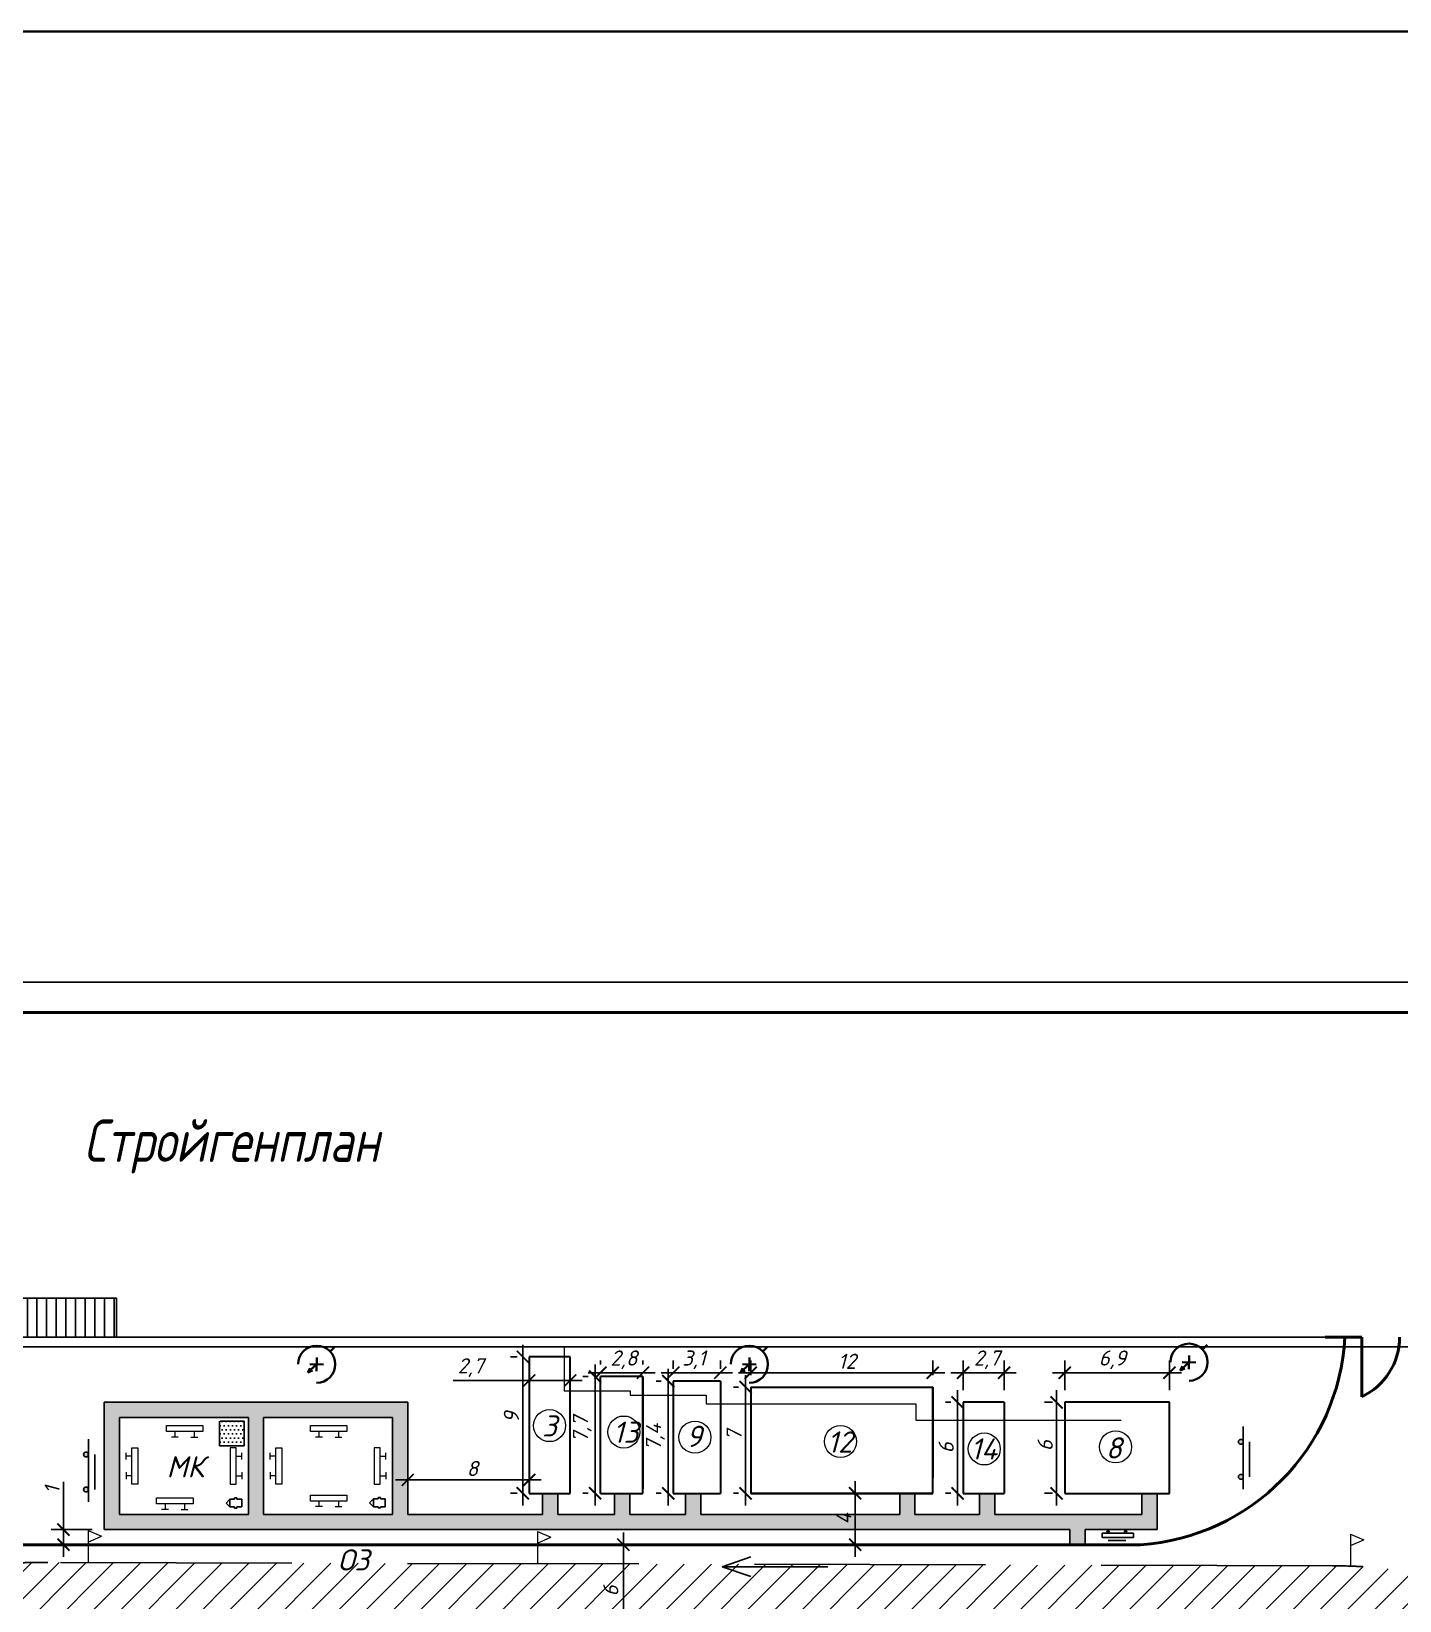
# Model space of a CAD drawing. Header units: millimetres. Extents: x -345369 to 252202, y 74562 to 424723.
# Drawn here: x -157160 to -134617, y 331003 to 356865 of the extents above; entities that cross this region are included whole.
import ezdxf

# ---------------------------------------------------------------- set-up
doc = ezdxf.new("R2010")
doc.units = ezdxf.units.MM
doc.linetypes.add('штриховая', pattern=[19.05, 12.7, -6.35])
for name, color, linetype, lineweight in [('0.2 сетевой', 7, 'Continuous', 20), ('0.3 мм', 7, 'Continuous', 30), ('Основной [&]', 7, 'Continuous', 18), ('Рамка', 7, 'Continuous', 25), ('Тонка', 7, 'Continuous', 30)]:
    doc.layers.add(name, color=color, linetype=linetype, lineweight=lineweight)
doc.layers.add('РАЗМЕРЫ', color=7, linetype='Continuous')
doc.layers.add('Системный слой', color=7, linetype='Continuous')
doc.styles.get("Standard").update_dxf_attribs({"font": 'isocpeur.TTF', "oblique": 15})
doc.styles.add('standart-наклонный', font='isocpeui.ttf', dxfattribs={"height": 3})
doc.styles.add('мой', font='isocpeui.ttf', dxfattribs={"width": 0.8})
doc.linetypes.add('ограждение2', pattern='A,6.35,-2.54,[132,ltypeshp.shx,S=2.54,R=0,X=-2.54,Y=0],-2.54,25.4', length=36.83)
doc.dimstyles.new('ss400', dxfattribs={"dimtxt": 250, "dimasz": 200, "dimexe": 200, "dimexo": 200, "dimgap": 62.5, "dimtad": 1, "dimdec": 0, "dimlfac": 4, "dimrnd": 10, "dimdsep": 46, "dimtxsty": 'Standard', "dimblk": 'ARCHTICK', "dimcen": 250, "dimdle": 200, "dimadec": 0, "dimazin": 0, "dimtfac": 1, "dimtdec": 0, "dimtmove": 1, "dimatfit": 3, "dimfxl": 1, "dimarcsym": 0})
pattern_1 = [(45, (-275991.16, 217283.7), (-224.5064, 224.5064), [])]

# ---------------------------------------------------------------- blocks, each defined once
blk = doc.blocks.new('прожктр')
at = {"color": 1, "lineweight": 40}
for p, q in [((1821.17, 1757.41), (1822.62, 1758.79)), ((1821.85, 1758.46), (1822.62, 1758.79)), ((1822.26, 1758.07), (1822.62, 1758.79)), ((1822.3, 1757.39), (1820.05, 1757.44)), ((1821.2, 1758.54), (1821.15, 1756.29)), ((1821.85, 1758.46), (1821.85, 1758.46)), ((1818.96, 1755.31), (1818.17, 1754.56))]:
    blk.add_line(p, q, dxfattribs=at)
blk.add_arc((1821.17, 1757.41), 3.06, 90, 0, dxfattribs=at)
blk = doc.blocks.new('_ArchTick')
at = {"color": 0, "linetype": 'ByBlock', "const_width": 0.15}
blk.add_lwpolyline([(-0.5, -0.5), (0.5, 0.5)], dxfattribs=at)
blk = doc.blocks.new('*D487')
at = {"color": 0, "lineweight": -2, "transparency": 16777216}
for p, q in [((-147407, 330224), (-147407, 332124)), ((-147591, 331924), (-147207, 331924))]:
    blk.add_line(p, q, dxfattribs=at)
at = {"layer": 'Defpoints', "color": 0, "transparency": 16777216}
for p in [(-147791, 331924), (-147407, 331924), (-147407, 330424)]:
    blk.add_point(p, dxfattribs=at)
at = {"color": 0, "lineweight": -2, "transparency": 16777216, "xscale": 200, "yscale": 200, "zscale": 200}
for p, rotation in [((-147407, 331924), 90), ((-147407, 330424), 270)]:
    blk.add_blockref('_ArchTick', p, dxfattribs=dict(at, rotation=rotation))
at = {"color": 0, "lineweight": 9, "transparency": 16777216, "insert": (-147614, 331162), "char_height": 250, "attachment_point": 5, "rotation": 90}
blk.add_mtext('6', dxfattribs=at)
blk = doc.blocks.new('*D757')
at = {"color": 0, "lineweight": -2, "transparency": 16777216}
for p, q in [((-149064, 332571), (-149064, 335221)), ((-149159, 335021), (-149264, 335021)), ((-149159, 332771), (-149264, 332771))]:
    blk.add_line(p, q, dxfattribs=at)
at = {"layer": 'Defpoints', "color": 0, "transparency": 16777216}
for p in [(-149064, 335021), (-148959, 335021), (-148959, 332771)]:
    blk.add_point(p, dxfattribs=at)
at = {"color": 0, "lineweight": -2, "transparency": 16777216, "xscale": 200, "yscale": 200, "zscale": 200}
for p, rotation in [((-149064, 335021), 90), ((-149064, 332771), 270)]:
    blk.add_blockref('_ArchTick', p, dxfattribs=dict(at, rotation=rotation))
at = {"color": 0, "lineweight": 9, "transparency": 16777216, "insert": (-149252, 334023), "char_height": 250, "attachment_point": 5, "rotation": 90}
blk.add_mtext('9', dxfattribs=at)
blk = doc.blocks.new('*D758')
at = {"color": 0, "lineweight": -2, "transparency": 16777216}
for p, q in [((-147984, 334696), (-148072, 334696)), ((-147872, 332571), (-147872, 334896)), ((-147984, 332771), (-148072, 332771))]:
    blk.add_line(p, q, dxfattribs=at)
at = {"layer": 'Defpoints', "color": 0, "transparency": 16777216}
for p in [(-147872, 334696), (-147784, 334696), (-147784, 332771)]:
    blk.add_point(p, dxfattribs=at)
at = {"color": 0, "lineweight": -2, "transparency": 16777216, "xscale": 200, "yscale": 200, "zscale": 200}
for p, rotation in [((-147872, 334696), 90), ((-147872, 332771), 270)]:
    blk.add_blockref('_ArchTick', p, dxfattribs=dict(at, rotation=rotation))
at = {"color": 0, "lineweight": 9, "transparency": 16777216, "insert": (-148084, 333825), "char_height": 250, "attachment_point": 5, "rotation": 90}
blk.add_mtext('7,7', dxfattribs=at)
blk = doc.blocks.new('*D759')
at = {"color": 0, "lineweight": -2, "transparency": 16777216}
for p, q in [((-146667, 332571), (-146667, 334821)), ((-146784, 334621), (-146867, 334621)), ((-146784, 332771), (-146867, 332771))]:
    blk.add_line(p, q, dxfattribs=at)
at = {"layer": 'Defpoints', "color": 0, "transparency": 16777216}
for p in [(-146667, 334621), (-146584, 334621), (-146584, 332771)]:
    blk.add_point(p, dxfattribs=at)
at = {"color": 0, "lineweight": -2, "transparency": 16777216, "xscale": 200, "yscale": 200, "zscale": 200}
for p, rotation in [((-146667, 334621), 90), ((-146667, 332771), 270)]:
    blk.add_blockref('_ArchTick', p, dxfattribs=dict(at, rotation=rotation))
at = {"color": 0, "lineweight": 9, "transparency": 16777216, "insert": (-146880, 333696), "char_height": 250, "attachment_point": 5, "rotation": 90}
blk.add_mtext('7,4', dxfattribs=at)
blk = doc.blocks.new('*D760')
at = {"color": 0, "lineweight": -2, "transparency": 16777216}
for p, q in [((-145393, 332571), (-145393, 334721)), ((-145509, 334521), (-145593, 334521)), ((-145509, 332771), (-145593, 332771))]:
    blk.add_line(p, q, dxfattribs=at)
at = {"layer": 'Defpoints', "color": 0, "transparency": 16777216}
for p in [(-145393, 334521), (-145309, 334521), (-145309, 332771)]:
    blk.add_point(p, dxfattribs=at)
at = {"color": 0, "lineweight": -2, "transparency": 16777216, "xscale": 200, "yscale": 200, "zscale": 200}
for p, rotation in [((-145393, 334521), 90), ((-145393, 332771), 270)]:
    blk.add_blockref('_ArchTick', p, dxfattribs=dict(at, rotation=rotation))
at = {"color": 0, "lineweight": 9, "transparency": 16777216, "insert": (-145580, 333725), "char_height": 250, "attachment_point": 5, "rotation": 90}
blk.add_mtext('7', dxfattribs=at)
blk = doc.blocks.new('*D761')
at = {"color": 0, "lineweight": -2, "transparency": 16777216}
for p, q in [((-141900, 334471), (-141900, 332571)), ((-142009, 334271), (-142100, 334271)), ((-142009, 332771), (-142100, 332771))]:
    blk.add_line(p, q, dxfattribs=at)
at = {"layer": 'Defpoints', "color": 0, "transparency": 16777216}
for p in [(-141809, 334271), (-141900, 332771), (-141809, 332771)]:
    blk.add_point(p, dxfattribs=at)
at = {"color": 0, "lineweight": -2, "transparency": 16777216, "xscale": 200, "yscale": 200, "zscale": 200}
for p, rotation in [((-141900, 334271), 90), ((-141900, 332771), 270)]:
    blk.add_blockref('_ArchTick', p, dxfattribs=dict(at, rotation=rotation))
at = {"color": 0, "lineweight": 9, "transparency": 16777216, "insert": (-142088, 333521), "char_height": 250, "attachment_point": 5, "rotation": 90}
blk.add_mtext('6', dxfattribs=at)
blk = doc.blocks.new('*D762')
at = {"color": 0, "lineweight": -2, "transparency": 16777216}
for p, q in [((-140269, 334471), (-140269, 332571)), ((-140334, 334271), (-140469, 334271)), ((-140334, 332771), (-140469, 332771))]:
    blk.add_line(p, q, dxfattribs=at)
at = {"layer": 'Defpoints', "color": 0, "transparency": 16777216}
for p in [(-140134, 334271), (-140269, 332771), (-140134, 332771)]:
    blk.add_point(p, dxfattribs=at)
at = {"color": 0, "lineweight": -2, "transparency": 16777216, "xscale": 200, "yscale": 200, "zscale": 200}
for p, rotation in [((-140269, 334271), 90), ((-140269, 332771), 270)]:
    blk.add_blockref('_ArchTick', p, dxfattribs=dict(at, rotation=rotation))
at = {"color": 0, "lineweight": 9, "transparency": 16777216, "insert": (-140457, 333556), "char_height": 250, "attachment_point": 5, "rotation": 90}
blk.add_mtext('6', dxfattribs=at)
blk = doc.blocks.new('*D763')
at = {"color": 0, "lineweight": -2, "transparency": 16777216}
for p, q in [((-140134, 334471), (-140134, 334959)), ((-138409, 334471), (-138409, 334959)), ((-138209, 334759), (-140334, 334759))]:
    blk.add_line(p, q, dxfattribs=at)
at = {"layer": 'Defpoints', "color": 0, "transparency": 16777216}
for p in [(-140134, 334759), (-140134, 334271), (-138409, 334271)]:
    blk.add_point(p, dxfattribs=at)
at = {"color": 0, "lineweight": -2, "transparency": 16777216, "xscale": 200, "yscale": 200, "zscale": 200, "rotation": 180}
blk.add_blockref('_ArchTick', (-140134, 334759), dxfattribs=at)
at = {"color": 0, "lineweight": -2, "transparency": 16777216, "xscale": 200, "yscale": 200, "zscale": 200}
blk.add_blockref('_ArchTick', (-138409, 334759), dxfattribs=at)
at = {"color": 0, "lineweight": 9, "transparency": 16777216, "insert": (-139349, 334972), "char_height": 250, "attachment_point": 5}
blk.add_mtext('6,9', dxfattribs=at)
blk = doc.blocks.new('*D764')
at = {"color": 0, "lineweight": -2, "transparency": 16777216}
for p, q in [((-141809, 334471), (-141809, 334959)), ((-141134, 334471), (-141134, 334959)), ((-140934, 334759), (-142009, 334759))]:
    blk.add_line(p, q, dxfattribs=at)
at = {"layer": 'Defpoints', "color": 0, "transparency": 16777216}
for p in [(-141809, 334759), (-141809, 334271), (-141134, 334271)]:
    blk.add_point(p, dxfattribs=at)
at = {"color": 0, "lineweight": -2, "transparency": 16777216, "xscale": 200, "yscale": 200, "zscale": 200, "rotation": 180}
blk.add_blockref('_ArchTick', (-141809, 334759), dxfattribs=at)
at = {"color": 0, "lineweight": -2, "transparency": 16777216, "xscale": 200, "yscale": 200, "zscale": 200}
blk.add_blockref('_ArchTick', (-141134, 334759), dxfattribs=at)
at = {"color": 0, "lineweight": 9, "transparency": 16777216, "insert": (-141416, 334972), "char_height": 250, "width": 701.38, "attachment_point": 5}
blk.add_mtext('2,7', dxfattribs=at)
blk = doc.blocks.new('*D765')
at = {"color": 0, "lineweight": -2, "transparency": 16777216}
for p, q in [((-145309, 334721), (-145309, 334959)), ((-142309, 334721), (-142309, 334959)), ((-142109, 334759), (-145509, 334759))]:
    blk.add_line(p, q, dxfattribs=at)
at = {"layer": 'Defpoints', "color": 0, "transparency": 16777216}
for p in [(-145309, 334759), (-145309, 334521), (-142309, 334521)]:
    blk.add_point(p, dxfattribs=at)
at = {"color": 0, "lineweight": -2, "transparency": 16777216, "xscale": 200, "yscale": 200, "zscale": 200, "rotation": 180}
blk.add_blockref('_ArchTick', (-145309, 334759), dxfattribs=at)
at = {"color": 0, "lineweight": -2, "transparency": 16777216, "xscale": 200, "yscale": 200, "zscale": 200}
blk.add_blockref('_ArchTick', (-142309, 334759), dxfattribs=at)
at = {"color": 0, "lineweight": 9, "transparency": 16777216, "insert": (-143721, 334947), "char_height": 250, "attachment_point": 5}
blk.add_mtext('12', dxfattribs=at)
blk = doc.blocks.new('*D766')
at = {"color": 0, "lineweight": -2, "transparency": 16777216}
for p, q in [((-146584, 334821), (-146584, 334959)), ((-145809, 334821), (-145809, 334959)), ((-145609, 334759), (-146784, 334759))]:
    blk.add_line(p, q, dxfattribs=at)
at = {"layer": 'Defpoints', "color": 0, "transparency": 16777216}
for p in [(-146584, 334759), (-146584, 334621), (-145809, 334621)]:
    blk.add_point(p, dxfattribs=at)
at = {"color": 0, "lineweight": -2, "transparency": 16777216, "xscale": 200, "yscale": 200, "zscale": 200, "rotation": 180}
blk.add_blockref('_ArchTick', (-146584, 334759), dxfattribs=at)
at = {"color": 0, "lineweight": -2, "transparency": 16777216, "xscale": 200, "yscale": 200, "zscale": 200}
blk.add_blockref('_ArchTick', (-145809, 334759), dxfattribs=at)
at = {"color": 0, "lineweight": 9, "transparency": 16777216, "insert": (-146243, 334972), "char_height": 250, "attachment_point": 5}
blk.add_mtext('3,1', dxfattribs=at)
blk = doc.blocks.new('*D767')
at = {"color": 0, "lineweight": -2, "transparency": 16777216}
for p, q in [((-147784, 334896), (-147784, 334959)), ((-147084, 334896), (-147084, 334959)), ((-146884, 334759), (-147984, 334759))]:
    blk.add_line(p, q, dxfattribs=at)
at = {"layer": 'Defpoints', "color": 0, "transparency": 16777216}
for p in [(-147784, 334759), (-147784, 334696), (-147084, 334696)]:
    blk.add_point(p, dxfattribs=at)
at = {"color": 0, "lineweight": -2, "transparency": 16777216, "xscale": 200, "yscale": 200, "zscale": 200, "rotation": 180}
blk.add_blockref('_ArchTick', (-147784, 334759), dxfattribs=at)
at = {"color": 0, "lineweight": -2, "transparency": 16777216, "xscale": 200, "yscale": 200, "zscale": 200}
blk.add_blockref('_ArchTick', (-147084, 334759), dxfattribs=at)
at = {"color": 0, "lineweight": 9, "transparency": 16777216, "insert": (-147397, 334972), "char_height": 250, "attachment_point": 5}
blk.add_mtext('2,8', dxfattribs=at)
blk = doc.blocks.new('*D768')
at = {"color": 0, "lineweight": -2, "transparency": 16777216}
for p, q in [((-148959, 334813), (-148959, 334830)), ((-148284, 334813), (-148284, 334830)), ((-150212, 334630), (-148959, 334630)), ((-148084, 334630), (-149159, 334630))]:
    blk.add_line(p, q, dxfattribs=at)
at = {"layer": 'Defpoints', "color": 0, "transparency": 16777216}
for p in [(-148959, 334630), (-148959, 334613), (-148284, 334613)]:
    blk.add_point(p, dxfattribs=at)
at = {"color": 0, "lineweight": -2, "transparency": 16777216, "xscale": 200, "yscale": 200, "zscale": 200, "rotation": 180}
blk.add_blockref('_ArchTick', (-148959, 334630), dxfattribs=at)
at = {"color": 0, "lineweight": -2, "transparency": 16777216, "xscale": 200, "yscale": 200, "zscale": 200}
blk.add_blockref('_ArchTick', (-148284, 334630), dxfattribs=at)
at = {"color": 0, "lineweight": 9, "transparency": 16777216, "insert": (-149922, 334843), "char_height": 250, "attachment_point": 5}
blk.add_mtext('2,7', dxfattribs=at)
blk = doc.blocks.new('*D769')
at = {"color": 0, "lineweight": -2, "transparency": 16777216}
for p, q in [((-150959, 332971), (-150959, 333192)), ((-148959, 332971), (-148959, 333192)), ((-148759, 332992), (-151159, 332992))]:
    blk.add_line(p, q, dxfattribs=at)
at = {"layer": 'Defpoints', "color": 0, "transparency": 16777216}
for p in [(-150959, 332992), (-150959, 332771), (-148959, 332771)]:
    blk.add_point(p, dxfattribs=at)
at = {"color": 0, "lineweight": -2, "transparency": 16777216, "xscale": 200, "yscale": 200, "zscale": 200, "rotation": 180}
blk.add_blockref('_ArchTick', (-150959, 332992), dxfattribs=at)
at = {"color": 0, "lineweight": -2, "transparency": 16777216, "xscale": 200, "yscale": 200, "zscale": 200}
blk.add_blockref('_ArchTick', (-148959, 332992), dxfattribs=at)
at = {"color": 0, "lineweight": 9, "transparency": 16777216, "insert": (-149894, 333180), "char_height": 250, "attachment_point": 5}
blk.add_mtext('8', dxfattribs=at)
blk = doc.blocks.new('*D770')
at = {"color": 0, "lineweight": -2, "transparency": 16777216}
for p, q in [((-156632, 332960), (-156632, 332174)), ((-156632, 332374), (-156632, 331724)), ((-156159, 332174), (-156832, 332174)), ((-156159, 331924), (-156832, 331924))]:
    blk.add_line(p, q, dxfattribs=at)
at = {"layer": 'Defpoints', "color": 0, "transparency": 16777216}
for p in [(-155959, 332174), (-156632, 331924), (-155959, 331924)]:
    blk.add_point(p, dxfattribs=at)
at = {"color": 0, "lineweight": -2, "transparency": 16777216, "xscale": 200, "yscale": 200, "zscale": 200}
for p, rotation in [((-156632, 332174), 90), ((-156632, 331924), 270)]:
    blk.add_blockref('_ArchTick', p, dxfattribs=dict(at, rotation=rotation))
at = {"color": 0, "lineweight": 9, "transparency": 16777216, "insert": (-156819, 332826), "char_height": 250, "attachment_point": 5, "rotation": 90}
blk.add_mtext('1', dxfattribs=at)
blk = doc.blocks.new('*D779')
at = {"color": 0, "lineweight": -2, "transparency": 16777216}
for p, q in [((-143588, 332971), (-143588, 331724)), ((-143413, 332771), (-143388, 332771)), ((-143413, 331924), (-143388, 331924))]:
    blk.add_line(p, q, dxfattribs=at)
at = {"layer": 'Defpoints', "color": 0, "transparency": 16777216}
for p in [(-143613, 332771), (-143613, 331924), (-143588, 331924)]:
    blk.add_point(p, dxfattribs=at)
at = {"color": 0, "lineweight": -2, "transparency": 16777216, "xscale": 200, "yscale": 200, "zscale": 200}
for p, rotation in [((-143588, 332771), 90), ((-143588, 331924), 270)]:
    blk.add_blockref('_ArchTick', p, dxfattribs=dict(at, rotation=rotation))
at = {"color": 0, "transparency": 16777216, "insert": (-143775, 332351), "char_height": 250, "width": 463.88, "attachment_point": 5, "rotation": 90}
blk.add_mtext('4', dxfattribs=at)

msp = doc.modelspace()

# ---------------------------------------------------------------- hatches: boundary and pattern name
at = {"lineweight": 25}
h = msp.add_hatch(dxfattribs=at)
h.set_pattern_fill('ANSI31', color=0, scale=50, angle=45)
h.set_pattern_definition([(90, (-1182434.35, 453235.73), (-158.75, 5e-14), [])])
h.paths.add_polyline_path([(-157650.326058, 335987.619761), (-157650.326058, 335342.830813), (-155758.374369, 335342.830813), (-155758.374369, 335987.619761)])
h = msp.add_hatch()
h.set_pattern_fill('AR-SAND', color=256, scale=2)
h.paths.add_polyline_path([(-138613.716889, 332770.869856), (-138863.716889, 332770.869856), (-138863.716889, 332424.207015), (-139799.044823, 332424.207015), (-141286.995523, 332424.207015), (-141286.995523, 332770.869856), (-141536.995523, 332770.869856), (-141536.995523, 332424.207015), (-142602.06044, 332424.207015), (-142602.06044, 332770.869856), (-142852.06044, 332770.869856), (-142852.06044, 332424.207015), (-146132.895912, 332424.207015), (-146132.895912, 332770.869856), (-146382.895912, 332770.869856), (-146382.895912, 332424.207015), (-147300.18984, 332424.207015), (-147300.18984, 332770.869856), (-147550.18984, 332770.869856), (-147550.18984, 332424.207015), (-148487.68984, 332424.207015), (-148487.68984, 332770.869856), (-148707.28784, 332770.869856), (-148737.68984, 332770.869856), (-148737.68984, 332424.207015), (-149471.604939, 332424.207015), (-150958.911317, 332424.207015), (-150958.911317, 334270.869856), (-155958.911317, 334270.869856), (-155958.911317, 332174.207015), (-154418.033489, 332174.207015), (-140049.044823, 332174.207015), (-140049.044823, 331924.207015), (-139799.044823, 331924.207015), (-139799.044823, 332174.207015), (-138613.716889, 332174.207015)])
h.paths.add_polyline_path([(-151208.911317, 332424.207015), (-153333.911317, 332424.207015), (-153333.911317, 334020.869856), (-151208.911317, 334020.869856)], flags=16)
h.paths.add_polyline_path([(-151328.696905, 332550.082838), (-151406.584564, 332550.082838), (-151406.584564, 332529.844173), (-151448.162151, 332529.844173), (-151448.162151, 332550.082838), (-151526.049809, 332550.082838), (-151587.340977, 332614.949914), (-151526.049809, 332679.816991), (-151448.162151, 332679.816991), (-151448.162151, 332700.055656), (-151406.584564, 332700.055656), (-151406.584564, 332679.816991), (-151328.696905, 332679.816991)], flags=0)
h.paths.add_polyline_path([(-151411.310634, 332922.538441), (-151511.310632, 332922.538441), (-151511.310632, 333522.538429), (-151411.310634, 333522.538429)], flags=0)
h.paths.add_polyline_path([(-151961.383719, 332643.405585), (-152561.383707, 332643.405585), (-152561.383707, 332743.405583), (-151961.383719, 332743.405583)], flags=0)
h.paths.add_polyline_path([(-151961.383719, 333787.463747), (-152561.383707, 333787.463747), (-152561.383707, 333887.463745), (-151961.383719, 333887.463745)], flags=0)
h.paths.add_polyline_path([(-153031.512001, 332922.538441), (-153131.511999, 332922.538441), (-153131.511999, 333522.538429), (-153031.512001, 333522.538429)], flags=0)
h.paths.add_polyline_path([(-153583.911317, 332424.207015), (-155708.911317, 332424.207015), (-155708.911317, 334020.869856), (-153583.911317, 334020.869856), (-153583.911317, 333818.024582)], flags=16)
h.paths.add_polyline_path([(-153695.005834, 332545.939494), (-153772.893493, 332545.939494), (-153772.893493, 332525.700829), (-153814.47108, 332525.700829), (-153814.47108, 332545.939494), (-153892.358738, 332545.939494), (-153953.649906, 332610.80657), (-153892.358738, 332675.673646), (-153814.47108, 332675.673646), (-153814.47108, 332695.912311), (-153772.893493, 332695.912311), (-153772.893493, 332675.673646), (-153695.005834, 332675.673646)], flags=0)
h.paths.add_polyline_path([(-153786.310634, 332922.538441), (-153886.310632, 332922.538441), (-153886.310632, 333522.538429), (-153786.310634, 333522.538429)], flags=0)
h.paths.add_polyline_path([(-154336.383719, 333787.463747), (-154936.383707, 333787.463747), (-154936.383707, 333887.463745), (-154336.383719, 333887.463745)], flags=0)
h.paths.add_polyline_path([(-154497.229948, 332597.469639), (-155097.229936, 332597.469639), (-155097.229936, 332697.469637), (-154497.229948, 332697.469637)], flags=0)
h.paths.add_polyline_path([(-155406.512001, 332922.538441), (-155506.511999, 332922.538441), (-155506.511999, 333522.538429), (-155406.512001, 333522.538429)], flags=0)
h.paths.add_polyline_path([(-154893.967505, 332974.999863), (-154596.368001, 332974.999863), (-154596.368001, 333358.999223), (-154893.967505, 333358.999223)], flags=8)
h = msp.add_hatch(color=256)
h.paths.add_polyline_path([(-137273.970631, 333042.048386, 1), (-137193.970631, 333042.048386, 1)])
h.paths.add_polyline_path([(-137273.970631, 333620.252072, 1), (-137193.970631, 333620.252072, 1)])
h = msp.add_hatch(color=256)
h.paths.add_polyline_path([(-156300.964625, 332833.294221, 1), (-156220.964625, 332833.294221, 1)])
h.paths.add_polyline_path([(-156300.964625, 333411.497907, 1), (-156220.964625, 333411.497907, 1)])
h = msp.add_hatch()
h.set_pattern_fill('ANSI31', color=256, scale=100)
h.set_pattern_definition(pattern_1)
h.paths.add_polyline_path([(-142506.42232, 304155.508429), (-158620.170139, 304155.508429, 0.0497521334), (-157543.838649, 302655.508429), (-143582.75381, 302655.508429, 0.0497521334)])
h.paths.add_polyline_path([(-133743.352686, 313817.223561), (-132743.352686, 314583.264363), (-132743.352686, 317583.264363), (-133743.352686, 318349.305164), (-133743.352686, 320188.299192), (-132743.352686, 320954.339994), (-132743.352686, 322454.339994), (-135405.345629, 322454.339994, -0.1162930115), (-135363.864354, 322278.403882, -0.79164429), (-136110.068866, 322102.467771), (-136110.068866, 319268.741637), (-137184.511957, 319268.741637), (-137184.511957, 316283.011202), (-136151.550142, 316283.011202, -1), (-135363.864354, 316283.011202, -0.4142135624), (-135757.707248, 315889.168308), (-135757.707248, 313826.318301), (-135591.41237, 313826.318301), (-135591.41237, 307017.508429, -0.0029574866), (-135592.238144, 306982.838448, 0.0501743726), (-133743.352686, 307201.745881)])
h.paths.add_polyline_path([(-133743.352686, 324720.380795), (-133743.352686, 331358.499835, 0.0537078485), (-135723.521938, 331576.977639), (-157066.332959, 331631.953316, 0.0221375216), (-157888.364863, 331589.791644, 0.0117613406), (-158170.391098, 331924.207015), (-169817.620527, 331924.207015, 0.3500198698), (-172219.901932, 329062.207015), (-172219.901932, 317404.621653), (-172219.901932, 316427.690677), (-170703.800547, 316427.690677), (-170703.807599, 325152.883337), (-170809.322717, 325152.885771, -0.9987050932), (-171677.753554, 325154.011037, -1.0012965857), (-170809.322717, 325152.885771), (-170703.807599, 325152.883337), (-170703.809546, 327562.207015, -0.3500198698), (-168301.528141, 330424.207015), (-137993.693775, 330424.207015, -0.3500198698), (-135591.41237, 327562.207015), (-135591.41237, 324401.336016), (-136110.068866, 324401.336016), (-136110.068866, 322454.339994, -0.6184180446), (-135405.345629, 322454.339994), (-132743.352686, 322454.339994), (-132743.352686, 323954.339994)])
h.paths.add_polyline_path([(-170703.800547, 316427.690677), (-172219.901932, 316427.690677), (-172219.901932, 316268.244922), (-170703.80042, 316269.461387)])
h.paths.add_polyline_path([(-170703.80042, 316269.461387), (-172219.901932, 316268.244922), (-172219.901932, 316154.086054), (-170703.800326, 316154.086054)])
h.paths.add_polyline_path([(-170703.800326, 316154.086054), (-172219.901932, 316154.086054), (-172219.901932, 316037.531373), (-170703.800232, 316037.531373)])
h.paths.add_polyline_path([(-170703.800232, 316037.531373), (-172219.901932, 316037.531373), (-172219.901932, 313003.617413), (-170703.79778, 313003.617413)])
h.paths.add_polyline_path([(-170703.79778, 313003.617413), (-172219.901932, 313003.617413), (-172219.901932, 312369.965376), (-170703.797268, 312369.965376)])
h.paths.add_polyline_path([(-170703.797268, 312369.965376), (-172219.901932, 312369.965376), (-172219.901932, 310800.751146, 0.0239190377), (-171611.931368, 310151.759859, -0.7116808819), (-170889.277616, 309901.454146), (-170703.795273, 309901.439335)])
h.paths.add_polyline_path([(-135801.186965, 316464.507693), (-134632.777874, 316464.507693), (-134632.777874, 317184.507693), (-135801.186965, 317184.507693)], flags=25)
h.paths.add_polyline_path([(-138049.978022, 316464.72317), (-136843.614386, 316464.72317), (-136843.614386, 317184.72317), (-138049.978022, 317184.72317)], flags=25)
h.paths.add_polyline_path([(-171637.729481, 322664.256404), (-170862.729481, 322664.256404), (-170703.101234, 323259.997132), (-171478.101234, 323259.997132)], flags=24)
h.paths.add_polyline_path([(-171125.831392, 320975.992863), (-171125.831392, 321800.992863), (-171721.57212, 321960.62111), (-171721.57212, 321135.62111)], flags=24)
h.paths.add_polyline_path([(-147328.342988, 330672.57077), (-147328.342988, 331497.57077), (-147924.083716, 331657.199017), (-147924.083716, 330832.199017)], flags=24)
h.paths.add_polyline_path([(-137025.344311, 330102.28139), (-136340.310081, 331025.984862), (-136723.733528, 331509.07352), (-137408.767759, 330585.370049)], flags=24)
h.paths.add_polyline_path([(-152296.062474, 331273.905016), (-151578.562474, 331273.905016), (-151355.082928, 332107.942035), (-152072.582928, 332107.942035)], flags=9)
h.paths.add_polyline_path([(-135801.186965, 322459.900373), (-134657.096056, 322459.900373), (-134657.096056, 323179.900373), (-135801.186965, 323179.900373)], flags=25)
h.paths.add_polyline_path([(-170973.804771, 313819.688725), (-170023.804771, 313819.688725), (-169864.176524, 314415.429454), (-170814.176524, 314415.429454)], flags=9)
h.paths.add_polyline_path([(-171607.878278, 312203.982339), (-170832.878278, 312203.982339), (-170673.250031, 312799.723067), (-171448.250031, 312799.723067)], flags=9)
h = msp.add_hatch()
h.set_pattern_fill('ANSI31', color=256, scale=100)
h.set_pattern_definition(pattern_1)
h.paths.add_polyline_path([(-132743.352686, 323954.339994), (-133743.352686, 324720.380795), (-133743.352686, 331358.499835, 0.0537078485), (-135723.521938, 331576.977639), (-157066.332959, 331631.953316, 0.0221375216), (-157888.364863, 331589.791644, 0.0117613406), (-158170.391098, 331924.207015), (-169817.620527, 331924.207015, 0.3500198698), (-172219.901932, 329062.207015), (-172219.901932, 317404.621653), (-172219.901932, 316427.690677), (-170703.800547, 316427.690677), (-170703.807599, 325152.883337), (-170809.322717, 325152.885771, -0.9987050932), (-171677.753554, 325154.011037, -1.0012965857), (-170809.322717, 325152.885771), (-170703.807599, 325152.883337), (-170703.809546, 327562.207015, -0.3500198698), (-168301.528141, 330424.207015), (-137993.693775, 330424.207015, -0.3500198698), (-135591.41237, 327562.207015), (-135591.41237, 324401.336016), (-137159.511957, 324401.336016), (-137184.511957, 324401.336016), (-137184.511957, 322278.61936), (-136151.550083, 322278.61936, -0.7914218161), (-135405.345629, 322454.339994), (-132743.352686, 322454.339994)])
h.paths.add_polyline_path([(-132743.352686, 320954.339994), (-132743.352686, 322454.339994), (-135405.345629, 322454.339994, -0.1162930115), (-135363.864354, 322278.403882, -0.8689317029), (-136136.205385, 322169.539815), (-137184.511957, 321873.914977), (-137184.511957, 316283.011202), (-136151.550142, 316283.011202, -1), (-135363.864354, 316283.011202, -0.4142135624), (-135757.707248, 315889.168308), (-135757.707248, 313826.318301), (-135591.41237, 313826.318301), (-135591.41237, 307017.508429, -0.0029574866), (-135592.238144, 306982.838448, 0.0501743726), (-133743.352686, 307201.745881), (-133743.352686, 313817.223561), (-132743.352686, 314583.264363), (-132743.352686, 317583.264363), (-133743.352686, 318349.305164), (-133743.352686, 320188.299192)])
h.paths.add_polyline_path([(-136136.205385, 322169.539815, -0.0702675152), (-136151.550083, 322278.61936), (-137184.511957, 322278.61936), (-137184.511957, 321873.914977)], flags=17)
h.paths.add_polyline_path([(-171637.729481, 322664.256404), (-170862.729481, 322664.256404), (-170703.101234, 323259.997132), (-171478.101234, 323259.997132)], flags=24)
h.paths.add_polyline_path([(-171125.831392, 320975.992863), (-171125.831392, 321800.992863), (-171721.57212, 321960.62111), (-171721.57212, 321135.62111)], flags=24)
h.paths.add_polyline_path([(-147328.342988, 330672.57077), (-147328.342988, 331497.57077), (-147924.083716, 331657.199017), (-147924.083716, 330832.199017)], flags=24)
h.paths.add_polyline_path([(-137025.344311, 330102.28139), (-136340.310081, 331025.984862), (-136723.733528, 331509.07352), (-137408.767759, 330585.370049)], flags=24)
h.paths.add_polyline_path([(-152296.062474, 331273.905016), (-151578.562474, 331273.905016), (-151355.082928, 332107.942035), (-152072.582928, 332107.942035)], flags=9)
h.paths.add_polyline_path([(-135801.186965, 322459.900373), (-134657.096056, 322459.900373), (-134657.096056, 323179.900373), (-135801.186965, 323179.900373)], flags=25)
h.paths.add_polyline_path([(-138049.978022, 322460.115851), (-137050.887113, 322460.115851), (-137050.887113, 323180.115851), (-138049.978022, 323180.115851)], flags=25)
h.paths.add_polyline_path([(-135923.702786, 314264.00398), (-134973.702786, 314264.00398), (-134814.074539, 314859.744708), (-135764.074539, 314859.744708)], flags=25)
h.paths.add_polyline_path([(-135801.186965, 316464.507693), (-134632.777874, 316464.507693), (-134632.777874, 317184.507693), (-135801.186965, 317184.507693)], flags=25)
h.paths.add_polyline_path([(-138049.978022, 316464.72317), (-136843.614386, 316464.72317), (-136843.614386, 317184.72317), (-138049.978022, 317184.72317)], flags=25)
h = msp.add_hatch(color=256)
h.paths.add_polyline_path([(-139419.830097, 332152.101849, 1), (-139419.830097, 332112.101849, 1)])
h.paths.add_polyline_path([(-139130.728254, 332152.101849, 1), (-139130.728254, 332112.101849, 1)])
at = {"layer": 'Системный слой', "lineweight": 25}
h = msp.add_hatch(dxfattribs=at)
h.set_pattern_fill('DOTS', scale=42.666596, style=0)
h.set_pattern_definition([(0, (-352169.65, 337677.86), (33.86661, 67.73322), [0, -67.73322])])
h.paths.add_polyline_path([(-153652.872669, 333961.230206), (-153652.872669, 333555.539659), (-154058.563216, 333555.539659), (-154058.563216, 333961.230206), (-153977.752235, 333961.230206)])

# ---------------------------------------------------------------- linework, layer by layer
at = {"color": 7, "linetype": 'ограждение2', "lineweight": 25, "ltscale": 30}
msp.add_line((-135519.497692, 335342.830813), (-174348.863481, 335342.830813), dxfattribs=at)
at = {"color": 1, "lineweight": 30}
for p in [(-136136.682195, 335183.240138), (-136136.682195, 335183.240138), (-134248.836416, 335183.240138), (-129070.657815, 335183.240138)]:
    msp.add_line(p, (-170333.700348, 335183.240138), dxfattribs=at)
at = {"color": 1, "lineweight": 20}
for p, q in [((-148380.823177, 335183.240138), (-148380.823177, 334462.728635)), ((-148380.823177, 334462.728635), (-147295.872985, 334462.728635)), ((-147295.872985, 334462.728635), (-147295.872985, 334386.203125)), ((-147295.872985, 334386.203125), (-146041.386382, 334386.203125)), ((-146041.386382, 334386.203125), (-146041.386382, 334245.382209)), ((-146041.386382, 334245.382209), (-142586.367314, 334245.382209)), ((-142586.367314, 334245.382209), (-142586.367314, 333975.321538)), ((-142586.367314, 333975.321538), (-139203.234743, 333975.321538))]:
    msp.add_line(p, q, dxfattribs=at)
at = {"lineweight": 50}
for p, q in [((-135242.276216, 335342.830813), (-135841.367236, 335342.830813)), ((-135242.276216, 334363.353912), (-135242.276216, 335342.830813))]:
    msp.add_line(p, q, dxfattribs=at)
at = {"lineweight": 35}
for p, q in [((-148283.911317, 335020.869856), (-148958.911317, 335020.869856)), ((-148958.911317, 335020.869856), (-148958.911317, 332770.869856)), ((-148283.911317, 332770.869856), (-148283.911317, 335020.869856)), ((-147783.911317, 332770.869856), (-147783.911317, 334695.869856)), ((-147083.911317, 334695.869856), (-147783.911317, 334695.869856)), ((-147083.911317, 334695.869856), (-147083.911317, 332845.869856)), ((-147083.911317, 332845.869856), (-147083.911317, 334695.869856)), ((-147083.911317, 332770.869856), (-147083.911317, 334695.869856)), ((-145808.911317, 334620.869856), (-146583.911317, 334620.869856)), ((-146583.911317, 334620.869856), (-146583.911317, 332770.869856)), ((-145808.911317, 334620.869856), (-145808.911317, 332770.869856)), ((-145308.911317, 334520.869856), (-145308.911317, 332770.869856)), ((-145308.911317, 334520.869856), (-142308.911317, 334520.869856)), ((-142308.911317, 332770.869856), (-142308.911317, 334520.869856)), ((-142308.911317, 334520.869856), (-142308.911317, 333020.869856)), ((-142308.911317, 333020.869856), (-142308.911317, 334520.869856)), ((-142308.911317, 332770.869856), (-142308.911317, 334495.869856)), ((-141133.911317, 334270.869856), (-141808.911317, 334270.869856)), ((-141808.911317, 334270.869856), (-141808.911317, 332770.869856)), ((-141133.911317, 334270.869856), (-141133.911317, 332770.869856)), ((-138408.911317, 334270.869856), (-140133.911317, 334270.869856)), ((-140133.911317, 334270.869856), (-140133.911317, 332770.869856)), ((-138408.911317, 332770.869856), (-138408.911317, 334270.869856)), ((-148958.911317, 332770.869856), (-148283.911317, 332770.869856)), ((-147783.911317, 332770.869856), (-147083.911317, 332770.869856)), ((-146583.911317, 332770.869856), (-145808.911317, 332770.869856)), ((-145308.911317, 332770.869856), (-142308.911317, 332770.869856)), ((-142308.911317, 332770.869856), (-145308.911317, 332770.869856)), ((-141808.911317, 332770.869856), (-141133.911317, 332770.869856)), ((-140133.911317, 332770.869856), (-138408.911317, 332770.869856))]:
    msp.add_line(p, q, dxfattribs=at)
for p, q in [((-150958.911317, 334270.869856), (-155958.911317, 334270.869856)), ((-155958.911317, 334270.869856), (-155958.911317, 332174.207015)), ((-150958.911317, 332770.869856), (-150958.911317, 334270.869856)), ((-150958.911317, 332424.207015), (-150958.911317, 334270.869856)), ((-155708.911317, 332424.207015), (-155708.911317, 334020.869856)), ((-153583.911317, 334020.869856), (-155708.911317, 334020.869856)), ((-153583.911317, 334020.869856), (-153583.911317, 332424.207015)), ((-151208.911317, 334020.869856), (-153333.911317, 334020.869856)), ((-153333.911317, 332424.207015), (-153333.911317, 334020.869856)), ((-151208.911317, 332424.207015), (-151208.911317, 334020.869856)), ((-156220.964625, 333665.124346), (-156220.964625, 332631.407798)), ((-137193.970631, 333873.878511), (-137193.970631, 332840.161963)), ((-156117.49424, 332833.294221), (-156117.49424, 333411.497907)), ((-137090.500247, 333042.048386), (-137090.500247, 333620.252072)), ((-148737.68984, 332770.869856), (-148737.68984, 332424.207015)), ((-148487.68984, 332770.869856), (-148487.68984, 332424.207015)), ((-147550.18984, 332770.869856), (-147550.18984, 332424.207015)), ((-147300.18984, 332770.869856), (-147300.18984, 332424.207015)), ((-146382.895912, 332770.869856), (-146382.895912, 332424.207015)), ((-146132.895912, 332770.869856), (-146132.895912, 332424.207015)), ((-142852.06044, 332770.869856), (-142852.06044, 332424.207015)), ((-142602.06044, 332770.869856), (-142602.06044, 332424.207015)), ((-141536.995523, 332770.869856), (-141536.995523, 332424.207015)), ((-141286.995523, 332770.869856), (-141286.995523, 332424.207015)), ((-138613.716889, 332770.869856), (-138863.716889, 332770.869856)), ((-138863.716889, 332770.869856), (-138863.716889, 332424.207015)), ((-138613.716889, 332174.207015), (-138613.716889, 332770.869856)), ((-153583.911317, 332424.207015), (-155708.911317, 332424.207015)), ((-151208.911317, 332424.207015), (-153333.911317, 332424.207015)), ((-149471.604939, 332424.207015), (-150958.911317, 332424.207015)), ((-148737.68984, 332424.207015), (-149471.604939, 332424.207015)), ((-147550.18984, 332424.207015), (-148487.68984, 332424.207015)), ((-146382.895912, 332424.207015), (-147300.18984, 332424.207015)), ((-142852.06044, 332424.207015), (-146132.895912, 332424.207015)), ((-141536.995523, 332424.207015), (-142602.06044, 332424.207015)), ((-139799.044823, 332424.207015), (-141286.995523, 332424.207015)), ((-139799.044823, 332424.207015), (-138863.716889, 332424.207015)), ((-155958.911317, 332174.207015), (-154418.033489, 332174.207015)), ((-140049.044823, 332174.207015), (-154418.033489, 332174.207015)), ((-140049.044823, 331924.207015), (-140049.044823, 332174.207015)), ((-139799.044823, 331924.207015), (-139799.044823, 332174.207015)), ((-138613.716889, 332174.207015), (-139799.044823, 332174.207015)), ((-139003.915034, 332112.101849), (-139518.34305, 332112.101849)), ((-140049.044823, 331924.207015), (-139799.044823, 331924.207015)), ((-139419.830097, 331994.849692), (-139130.728254, 331994.849692))]:
    msp.add_line(p, q)
at = {"lineweight": 25}
for p, q in [((-154058.563216, 333555.539659), (-154058.563216, 333961.230206)), ((-153652.872669, 333961.230206), (-154047.577545, 333961.230206)), ((-153652.872669, 333555.539659), (-153652.872669, 333961.230206)), ((-154058.563216, 333555.539659), (-153652.872669, 333555.539659))]:
    msp.add_line(p, q, dxfattribs=at)
at = {"lineweight": 20}
for p, q in [((-153583.911317, 333818.024582), (-153583.911317, 334020.869856)), ((-148457.28784, 332770.869856), (-148707.28784, 332770.869856))]:
    msp.add_line(p, q, dxfattribs=at)
at = {"linetype": 'штриховая', "ltscale": 300}
msp.add_line((-135723.521938, 331576.977639), (-157066.332959, 331631.953316), dxfattribs=at)
at = {"color": 1, "lineweight": 40}
msp.add_lwpolyline([(-286280.9463, 356865.013362), (-81316.679861, 356865.013362), (-81316.679861, 255385.239375), (-286280.9463, 255385.239375)], close=True, dxfattribs=at)
at = {"color": 0, "lineweight": 25}
msp.add_lwpolyline([(-157650.326058, 335987.619761), (-155758.374369, 335987.619761), (-155758.374369, 335342.830813), (-157650.326058, 335342.830813)], close=True, dxfattribs=at)
at = {"color": 7, "lineweight": 25, "ltscale": 0.5}
msp.add_lwpolyline([(-139003.915034, 332112.101849), (-139003.915034, 332044.182364), (-139518.34305, 332044.182364), (-139518.34305, 332112.101849)], close=True, dxfattribs=at)
at = {"lineweight": 9}
for centre in [(-148622.442285, 333886.503957), (-147398.013133, 333781.317691), (-146227.643529, 333695.367266), (-143828.462627, 333625.479543), (-141459.993905, 333501.91079), (-139296.821426, 333535.720819)]:
    msp.add_circle(centre, 264, dxfattribs=at)
for centre, radius in [((-137233.970631, 333620.252072), 40), ((-156260.964625, 333411.497907), 40), ((-156260.964625, 332833.294221), 40), ((-137233.970631, 333042.048386), 40), ((-139419.830097, 332132.101849), 20), ((-139130.728254, 332132.101849), 20)]:
    msp.add_circle(centre, radius)
at = {"lineweight": 50}
for centre, radius, start, end in [((-139131.24471, 335532.780717), 3616.738515, 273.8506489457, 356.9894596301), ((-135697.276216, 335342.830813), 1080, 294.9164551744, 0)]:
    msp.add_arc(centre, radius, start, end, dxfattribs=at)
at = {"linetype": 'штриховая', "ltscale": 300}
for centre, start, end in [((-157001.448639, 322332.179662), 89.3050861436, 95.4724626027), ((-135747.477176, 322277.008492), 341.1158390198, 89.8524155371)]:
    msp.add_arc(centre, 9300, start, end, dxfattribs=at)
at = {"layer": '0.2 сетевой'}
for p, q in [((-154797.229942, 333695.591856), (-154853.484347, 333695.591856)), ((-154741.250094, 333695.591856), (-154797.504498, 333695.591856)), ((-154797.229942, 333787.463747), (-154797.229942, 333695.591856)), ((-154531.517332, 333695.591856), (-154475.262927, 333695.591856)), ((-154475.537483, 333787.463747), (-154475.537483, 333695.591856)), ((-154475.537483, 333695.591856), (-154419.283078, 333695.591856)), ((-152422.229942, 333695.591856), (-152478.484347, 333695.591856)), ((-152366.250094, 333695.591856), (-152422.504498, 333695.591856)), ((-152422.229942, 333787.463747), (-152422.229942, 333695.591856)), ((-152156.517332, 333695.591856), (-152100.262927, 333695.591856)), ((-152100.537483, 333787.463747), (-152100.537483, 333695.591856)), ((-152100.537483, 333695.591856), (-152044.283078, 333695.591856)), ((-155598.38389, 333383.384665), (-155598.38389, 333439.63907)), ((-155598.38389, 333327.404816), (-155598.38389, 333383.659221)), ((-155506.511999, 333383.384665), (-155598.38389, 333383.384665)), ((-153786.310634, 333383.384665), (-153694.438743, 333383.384665)), ((-153694.438743, 333383.384665), (-153694.438743, 333439.63907)), ((-153694.438743, 333327.404816), (-153694.438743, 333383.659221)), ((-153223.38389, 333383.384665), (-153223.38389, 333439.63907)), ((-153223.38389, 333327.404816), (-153223.38389, 333383.659221)), ((-153131.511999, 333383.384665), (-153223.38389, 333383.384665)), ((-151411.310634, 333383.384665), (-151319.438743, 333383.384665)), ((-151319.438743, 333383.384665), (-151319.438743, 333439.63907)), ((-151319.438743, 333327.404816), (-151319.438743, 333383.659221)), ((-155598.38389, 333117.672054), (-155598.38389, 333061.417649)), ((-153694.438743, 333117.672054), (-153694.438743, 333061.417649)), ((-153223.38389, 333117.672054), (-153223.38389, 333061.417649)), ((-151319.438743, 333117.672054), (-151319.438743, 333061.417649)), ((-155506.511999, 333061.692205), (-155598.38389, 333061.692205)), ((-155598.38389, 333061.692205), (-155598.38389, 333005.437801)), ((-153786.310634, 333061.692205), (-153694.438743, 333061.692205)), ((-153694.438743, 333061.692205), (-153694.438743, 333005.437801)), ((-153131.511999, 333061.692205), (-153223.38389, 333061.692205)), ((-153223.38389, 333061.692205), (-153223.38389, 333005.437801)), ((-151411.310634, 333061.692205), (-151319.438743, 333061.692205)), ((-151319.438743, 333061.692205), (-151319.438743, 333005.437801)), ((-154958.076172, 332597.469639), (-154958.076172, 332505.597748)), ((-154636.383713, 332597.469639), (-154636.383713, 332505.597748)), ((-152422.229942, 332643.405585), (-152422.229942, 332551.533694)), ((-152100.537483, 332643.405585), (-152100.537483, 332551.533694)), ((-154958.076172, 332505.597748), (-155014.330577, 332505.597748)), ((-154902.096323, 332505.597748), (-154958.350728, 332505.597748)), ((-154692.363561, 332505.597748), (-154636.109157, 332505.597748)), ((-154636.383713, 332505.597748), (-154580.129308, 332505.597748)), ((-152422.229942, 332551.533694), (-152478.484347, 332551.533694)), ((-152366.250094, 332551.533694), (-152422.504498, 332551.533694)), ((-152156.517332, 332551.533694), (-152100.262927, 332551.533694)), ((-152100.537483, 332551.533694), (-152044.283078, 332551.533694))]:
    msp.add_line(p, q, dxfattribs=at)
for points in [[(-154336.383719, 333887.463745), (-154336.383719, 333787.463747), (-154936.383707, 333787.463747), (-154936.383707, 333887.463745)], [(-151961.383719, 333887.463745), (-151961.383719, 333787.463747), (-152561.383707, 333787.463747), (-152561.383707, 333887.463745)], [(-155406.512001, 332922.538441), (-155506.511999, 332922.538441), (-155506.511999, 333522.538429), (-155406.512001, 333522.538429)], [(-153886.310632, 332922.538441), (-153786.310634, 332922.538441), (-153786.310634, 333522.538429), (-153886.310632, 333522.538429)], [(-153031.512001, 332922.538441), (-153131.511999, 332922.538441), (-153131.511999, 333522.538429), (-153031.512001, 333522.538429)], [(-151511.310632, 332922.538441), (-151411.310634, 332922.538441), (-151411.310634, 333522.538429), (-151511.310632, 333522.538429)], [(-154497.229948, 332697.469637), (-154497.229948, 332597.469639), (-155097.229936, 332597.469639), (-155097.229936, 332697.469637)], [(-151961.383719, 332743.405583), (-151961.383719, 332643.405585), (-152561.383707, 332643.405585), (-152561.383707, 332743.405583)]]:
    msp.add_lwpolyline(points, close=True, dxfattribs=at)
at = {"layer": '0.3 мм', "lineweight": 20}
for p, q in [((-156226.169708, 332158.371717), (-156225.743188, 331629.788091)), ((-156226.169708, 332158.371717), (-156006.53059, 332065.191633)), ((-148823.83528, 332139.304484), (-148823.40876, 331610.720858)), ((-148823.83528, 332139.304484), (-148604.196161, 332046.1244)), ((-135425.372908, 332099.997633), (-135424.946388, 331571.414007)), ((-135425.372908, 332099.997633), (-135205.73379, 332006.81755)), ((-156224.494769, 331968.1582), (-156006.53059, 332065.191633)), ((-148822.16034, 331949.090968), (-148604.196161, 332046.1244)), ((-135423.697969, 331909.784117), (-135205.73379, 332006.81755))]:
    msp.add_line(p, q, dxfattribs=at)
at = {"layer": 'Основной [&]', "lineweight": 50}
msp.add_line((-169817.620527, 331924.207015), (-138888.359301, 331924.207015), dxfattribs=at)
at = {"layer": 'Рамка', "color": 0, "linetype": 'Continuous', "lineweight": 30}
msp.add_line((-101540.367956, 341197.694544), (-185640.367956, 341197.694544), dxfattribs=at)
at = {"layer": 'Рамка', "color": 0, "linetype": 'Continuous', "lineweight": 50}
msp.add_line((-102040.367956, 340697.694544), (-183640.367956, 340697.694544), dxfattribs=at)
at = {"layer": 'Системный слой', "lineweight": 25}
for p, q in [((-153953.649906, 332610.80657), (-153892.358738, 332675.673646)), ((-153892.358738, 332545.939494), (-153953.649906, 332610.80657)), ((-153892.358738, 332675.673646), (-153814.47108, 332675.673646)), ((-153892.358738, 332545.939494), (-153892.358738, 332675.673646)), ((-153772.893493, 332695.912311), (-153814.47108, 332695.912311)), ((-153814.47108, 332695.912311), (-153814.47108, 332675.673646)), ((-151587.340977, 332614.949914), (-151526.049809, 332679.816991)), ((-151526.049809, 332550.082838), (-151587.340977, 332614.949914)), ((-151526.049809, 332679.816991), (-151448.162151, 332679.816991)), ((-151526.049809, 332550.082838), (-151526.049809, 332679.816991)), ((-151406.584564, 332700.055656), (-151448.162151, 332700.055656)), ((-151448.162151, 332700.055656), (-151448.162151, 332679.816991)), ((-153814.47108, 332545.939494), (-153892.358738, 332545.939494)), ((-153814.47108, 332525.700829), (-153814.47108, 332545.939494)), ((-153772.893493, 332525.700829), (-153814.47108, 332525.700829)), ((-151448.162151, 332550.082838), (-151526.049809, 332550.082838)), ((-151448.162151, 332529.844173), (-151448.162151, 332550.082838)), ((-151406.584564, 332529.844173), (-151448.162151, 332529.844173))]:
    msp.add_line(p, q, dxfattribs=at)
at = {"layer": 'Системный слой'}
for p, q in [((-153772.893493, 332695.912311), (-153772.893493, 332675.673646)), ((-153695.005834, 332675.673646), (-153772.893493, 332675.673646)), ((-153695.005834, 332675.673646), (-153695.005834, 332545.939494)), ((-151406.584564, 332700.055656), (-151406.584564, 332679.816991)), ((-151328.696905, 332679.816991), (-151406.584564, 332679.816991)), ((-151328.696905, 332679.816991), (-151328.696905, 332550.082838)), ((-153772.893493, 332525.700829), (-153772.893493, 332545.939494)), ((-153772.893493, 332545.939494), (-153695.005834, 332545.939494)), ((-151406.584564, 332529.844173), (-151406.584564, 332550.082838)), ((-151406.584564, 332550.082838), (-151328.696905, 332550.082838))]:
    msp.add_line(p, q, dxfattribs=at)
at = {"layer": 'Тонка'}
for p, q in [((-145780.281532, 331560.400792), (-145307.491408, 331723.095286)), ((-144036.883157, 331560.400792), (-145780.281532, 331560.400792)), ((-145780.281532, 331560.400792), (-145307.491408, 331397.706297))]:
    msp.add_line(p, q, dxfattribs=at)

# ---------------------------------------------------------------- block references
at = {"color": 0, "lineweight": -2, "xscale": 100, "yscale": 100, "zscale": 100, "rotation": 180}
for p in [(29656.630329, 510639.459937), (36785.250963, 510639.459937), (44030.48349, 510673.110551)]:
    msp.add_blockref('прожктр', p, dxfattribs=at)

# ---------------------------------------------------------------- texts
at = {"lineweight": 40, "char_height": 350, "width": 2000, "attachment_point": 5}
for s, insert in [('3', (-148623.395402, 333882.626267)), ('13', (-147367.166387, 333778.598102)), ('9', (-146242.50194, 333710.3298)), ('12', (-143838.688736, 333617.194869)), ('14', (-141469.059156, 333502.626862)), ('8', (-139325.910399, 333519.334206))]:
    msp.add_mtext(s, dxfattribs=dict(at, insert=insert))
at = {"lineweight": 40, "insert": (-154626.55017, 333208.132568), "char_height": 350, "width": 1599.99733333, "attachment_point": 5, "style": 'standart-наклонный'}
msp.add_mtext('МК', dxfattribs=at)
at = {"color": 0, "lineweight": 25, "insert": (-152113.402921, 331848.423526, -520.992286), "char_height": 350, "width": 282.22132822, "attachment_point": 1}
msp.add_mtext('ОЗ', dxfattribs=at)
at = {"layer": 'РАЗМЕРЫ', "insert": (-153861.520217, 338488.604458), "char_height": 700, "width": 81600, "attachment_point": 5, "style": 'мой'}
msp.add_mtext('Стройгенплан', dxfattribs=at)

# ---------------------------------------------------------------- dimensions: what is measured, and where the dimension line sits
at = {"lineweight": 9}
for base, p1, p2, text, picture, middle in [((-149064.16869, 335020.869856), (-148958.911317, 332770.869856), (-148958.911317, 335020.869856), '9', '*D757', (-149064.16869, 334023.338757)), ((-147871.564243, 334695.869856), (-147783.911317, 332770.869856), (-147783.911317, 334695.869856), '7,7', '*D758', (-147871.564243, 333824.720289)), ((-146667.26663, 334620.869856), (-146583.911317, 332770.869856), (-146583.911317, 334620.869856), '7,4', '*D759', (-146667.26663, 333695.869856)), ((-145392.815883, 334520.869856), (-145308.911317, 332770.869856), (-145308.911317, 334520.869856), '7', '*D760', (-145392.815883, 333725.411538)), ((-141900.364296, 332770.869856), (-141808.911317, 334270.869856), (-141808.911317, 332770.869856), '6', '*D761', (-141900.364296, 333520.869856)), ((-140269.301297, 332770.869856), (-140133.911317, 334270.869856), (-140133.911317, 332770.869856), '6', '*D762', (-140269.301297, 333556.203613)), ((-156631.914986, 331924.207015), (-155958.911317, 332174.207015), (-155958.911317, 331924.207015), '1', '*D770', (-156631.914986, 332826.290776)), ((-147407.117847, 331924.207015), (-147407.117847, 330424.207015), (-147790.751746, 331924.207015), '6', '*D487', (-147426.213352, 331161.535528))]:
    dim = msp.add_linear_dim(base=base, p1=p1, p2=p2, angle=90, text=text, dimstyle='ss400', dxfattribs=at)
    dim.commit()
    dim.dimension.update_dxf_attribs({"geometry": picture, "text_midpoint": middle, "dimtype": 160})
for base, p1, p2, text, picture, middle in [((-148958.911317, 334630.290142), (-148283.911317, 334612.619157), (-148958.911317, 334612.619157), '2,7', '*D768', (-149922.386343, 334630.290142)), ((-147783.911317, 334759.41318), (-147083.911317, 334695.869856), (-147783.911317, 334695.869856), '2,8', '*D767', (-147397.203027, 334759.41318)), ((-146583.911317, 334759.41318), (-145808.911317, 334620.869856), (-146583.911317, 334620.869856), '3,1', '*D766', (-146243.26858, 334759.41318)), ((-145308.911317, 334759.41318), (-142308.911317, 334520.869856), (-145308.911317, 334520.869856), '12', '*D765', (-143720.824457, 334759.41318)), ((-141808.911317, 334759.41318), (-141133.911317, 334270.869856), (-141808.911317, 334270.869856), '2,7', '*D764', (-141416.469843, 334759.41318)), ((-140133.911317, 334759.41318), (-138408.911317, 334270.869856), (-140133.911317, 334270.869856), '6,9', '*D763', (-139348.836178, 334759.41318)), ((-150958.911317, 332992.007152), (-148958.911317, 332770.869856), (-150958.911317, 332770.869856), '8', '*D769', (-149893.56032, 332992.007152))]:
    dim = msp.add_linear_dim(base=base, p1=p1, p2=p2, text=text, dimstyle='ss400', dxfattribs=at)
    dim.commit()
    dim.dimension.update_dxf_attribs({"geometry": picture, "text_midpoint": middle, "dimtype": 160})
dim = msp.add_linear_dim(base=(-143587.930193, 331924.207015), p1=(-143613.453003, 332770.869856), p2=(-143613.453003, 331924.207015), angle=90, text='4', dimstyle='ss400')
dim.commit()
dim.dimension.update_dxf_attribs({"geometry": '*D779', "text_midpoint": (-143587.930193, 332351.175983), "dimtype": 160})

doc.saveas('drawing.dxf')
